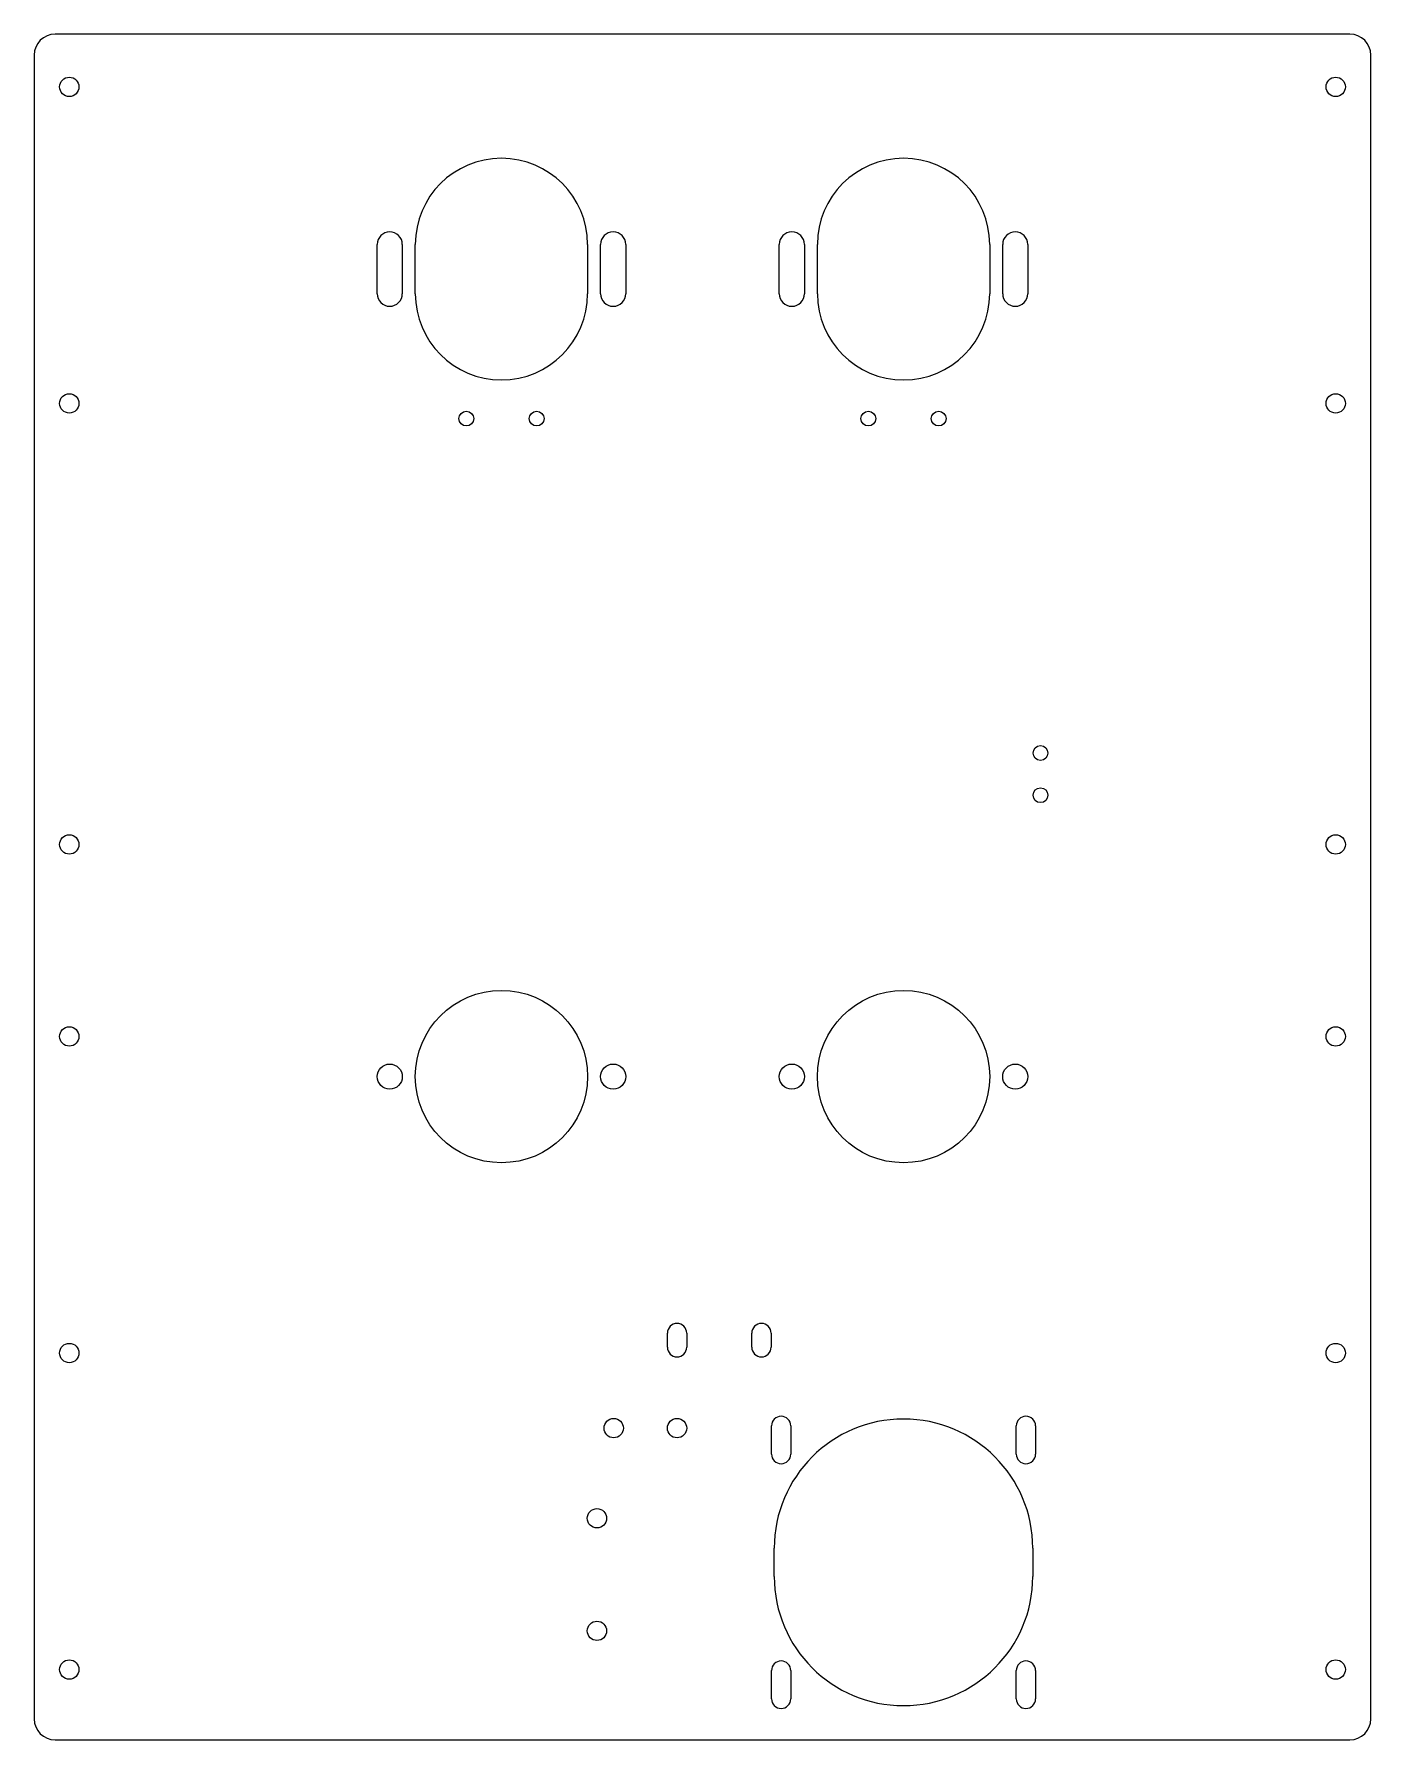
# Model space of a CAD drawing. Header units: millimetres. Extents: x -190 to 190, y 325 to 810.
import ezdxf

# ---------------------------------------------------------------- set-up
doc = ezdxf.new("R2010")
doc.units = ezdxf.units.MM

msp = doc.modelspace()

# ---------------------------------------------------------------- linework, layer by layer
for p, q in [((184, 810, 3.17), (-184, 810, 3.17)), ((-190, 804, 3.17), (-190, 331, 3.17)), ((190, 331, 3.17), (190, 804, 3.17)), ((-92.48, 736.19, 3.17), (-92.48, 750.19, 3.17)), ((-85.33, 750.19, 3.17), (-85.33, 736.19, 3.17)), ((-81.65, 736.19, 3.17), (-81.65, 750.19, 3.17)), ((-32.65, 750.19, 3.17), (-32.65, 736.19, 3.17)), ((-28.98, 736.19, 3.17), (-28.98, 750.19, 3.17)), ((-21.83, 750.19, 3.17), (-21.83, 736.19, 3.17)), ((21.83, 736.19, 3.17), (21.83, 750.19, 3.17)), ((28.98, 750.19, 3.17), (28.98, 736.19, 3.17)), ((32.65, 736.19, 3.17), (32.65, 750.19, 3.17)), ((81.65, 750.19, 3.17), (81.65, 736.19, 3.17)), ((85.33, 736.19, 3.17), (85.33, 750.19, 3.17)), ((92.48, 750.19, 3.17), (92.48, 736.19, 3.17)), ((-9.99, 436.65, 3.17), (-9.99, 440.65, 3.17)), ((-4.49, 440.65, 3.17), (-4.49, 436.65, 3.17)), ((14.01, 436.65, 3.17), (14.01, 440.65, 3.17)), ((19.51, 440.65, 3.17), (19.51, 436.65, 3.17)), ((19.61, 406.27, 3.17), (19.61, 414.27, 3.17)), ((25.11, 414.27, 3.17), (25.11, 406.27, 3.17)), ((89.19, 406.27, 3.17), (89.19, 414.27, 3.17)), ((94.69, 414.27, 3.17), (94.69, 406.27, 3.17)), ((20.4, 371.48, 3.17), (20.4, 379.48, 3.17)), ((93.9, 379.48, 3.17), (93.9, 371.48, 3.17)), ((19.61, 336.69, 3.17), (19.61, 344.69, 3.17)), ((25.11, 344.69, 3.17), (25.11, 336.69, 3.17)), ((89.19, 336.69, 3.17), (89.19, 344.69, 3.17)), ((94.69, 344.69, 3.17), (94.69, 336.69, 3.17)), ((-184, 325, 3.17), (184, 325, 3.17))]:
    msp.add_line(p, q)
for centre, radius in [((-180, 795, 3.17), 2.75), ((180, 795, 3.17), 2.75), ((-180, 705, 3.17), 2.75), ((180, 705, 3.17), 2.75), ((-67.15, 700.69, 3.17), 2.1), ((-47.15, 700.69, 3.17), 2.1), ((47.15, 700.69, 3.17), 2.1), ((67.15, 700.69, 3.17), 2.1), ((96.09, 605.6, 3.17), 2.1), ((96.09, 593.6, 3.17), 2.1), ((-180, 579.6, 3.17), 2.75), ((180, 579.6, 3.17), 2.75), ((-57.15, 513.59, 3.17), 24.5), ((57.15, 513.59, 3.17), 24.5), ((-180, 525, 3.17), 2.75), ((180, 525, 3.17), 2.75), ((-88.9, 513.59, 3.17), 3.57), ((-25.4, 513.59, 3.17), 3.57), ((25.4, 513.59, 3.17), 3.57), ((88.9, 513.59, 3.17), 3.57), ((-180, 435, 3.17), 2.75), ((180, 435, 3.17), 2.75), ((-25.24, 413.65, 3.17), 2.75), ((-7.24, 413.65, 3.17), 2.75), ((-30, 388, 3.17), 2.75), ((-30, 356, 3.17), 2.75), ((-180, 345, 3.17), 2.75), ((180, 345, 3.17), 2.75)]:
    msp.add_circle(centre, radius)
for centre, radius, start, end in [((-184, 804, 3.17), 6, 90, 180), ((184, 804, 3.17), 6, 0, 90), ((-57.15, 750.19, 3.17), 24.5, 0, 180), ((57.15, 750.19, 3.17), 24.5, 0, 180), ((-88.9, 750.19, 3.17), 3.57, 0, 180), ((-25.4, 750.19, 3.17), 3.57, 0, 180), ((25.4, 750.19, 3.17), 3.57, 0, 180), ((88.9, 750.19, 3.17), 3.57, 0, 180), ((-88.9, 736.19, 3.17), 3.57, 180, 360), ((-57.15, 736.19, 3.17), 24.5, 180, 360), ((-25.4, 736.19, 3.17), 3.57, 180, 360), ((25.4, 736.19, 3.17), 3.57, 180, 360), ((57.15, 736.19, 3.17), 24.5, 180, 360), ((88.9, 736.19, 3.17), 3.57, 180, 360), ((-7.24, 440.65, 3.17), 2.75, 0, 180), ((16.76, 440.65, 3.17), 2.75, 0, 180), ((-7.24, 436.65, 3.17), 2.75, 180, 360), ((16.76, 436.65, 3.17), 2.75, 180, 360), ((22.36, 414.27, 3.17), 2.75, 0, 180), ((57.15, 379.48, 3.17), 36.75, 0, 180), ((91.94, 414.27, 3.17), 2.75, 0, 180), ((22.36, 406.27, 3.17), 2.75, 180, 360), ((91.94, 406.27, 3.17), 2.75, 180, 360), ((57.15, 371.48, 3.17), 36.75, 180, 360), ((22.36, 344.69, 3.17), 2.75, 0, 180), ((91.94, 344.69, 3.17), 2.75, 0, 180), ((22.36, 336.69, 3.17), 2.75, 180, 360), ((91.94, 336.69, 3.17), 2.75, 180, 360), ((-184, 331, 3.17), 6, 180, 270), ((184, 331, 3.17), 6, -90, 0)]:
    msp.add_arc(centre, radius, start, end)

doc.saveas('drawing.dxf')
